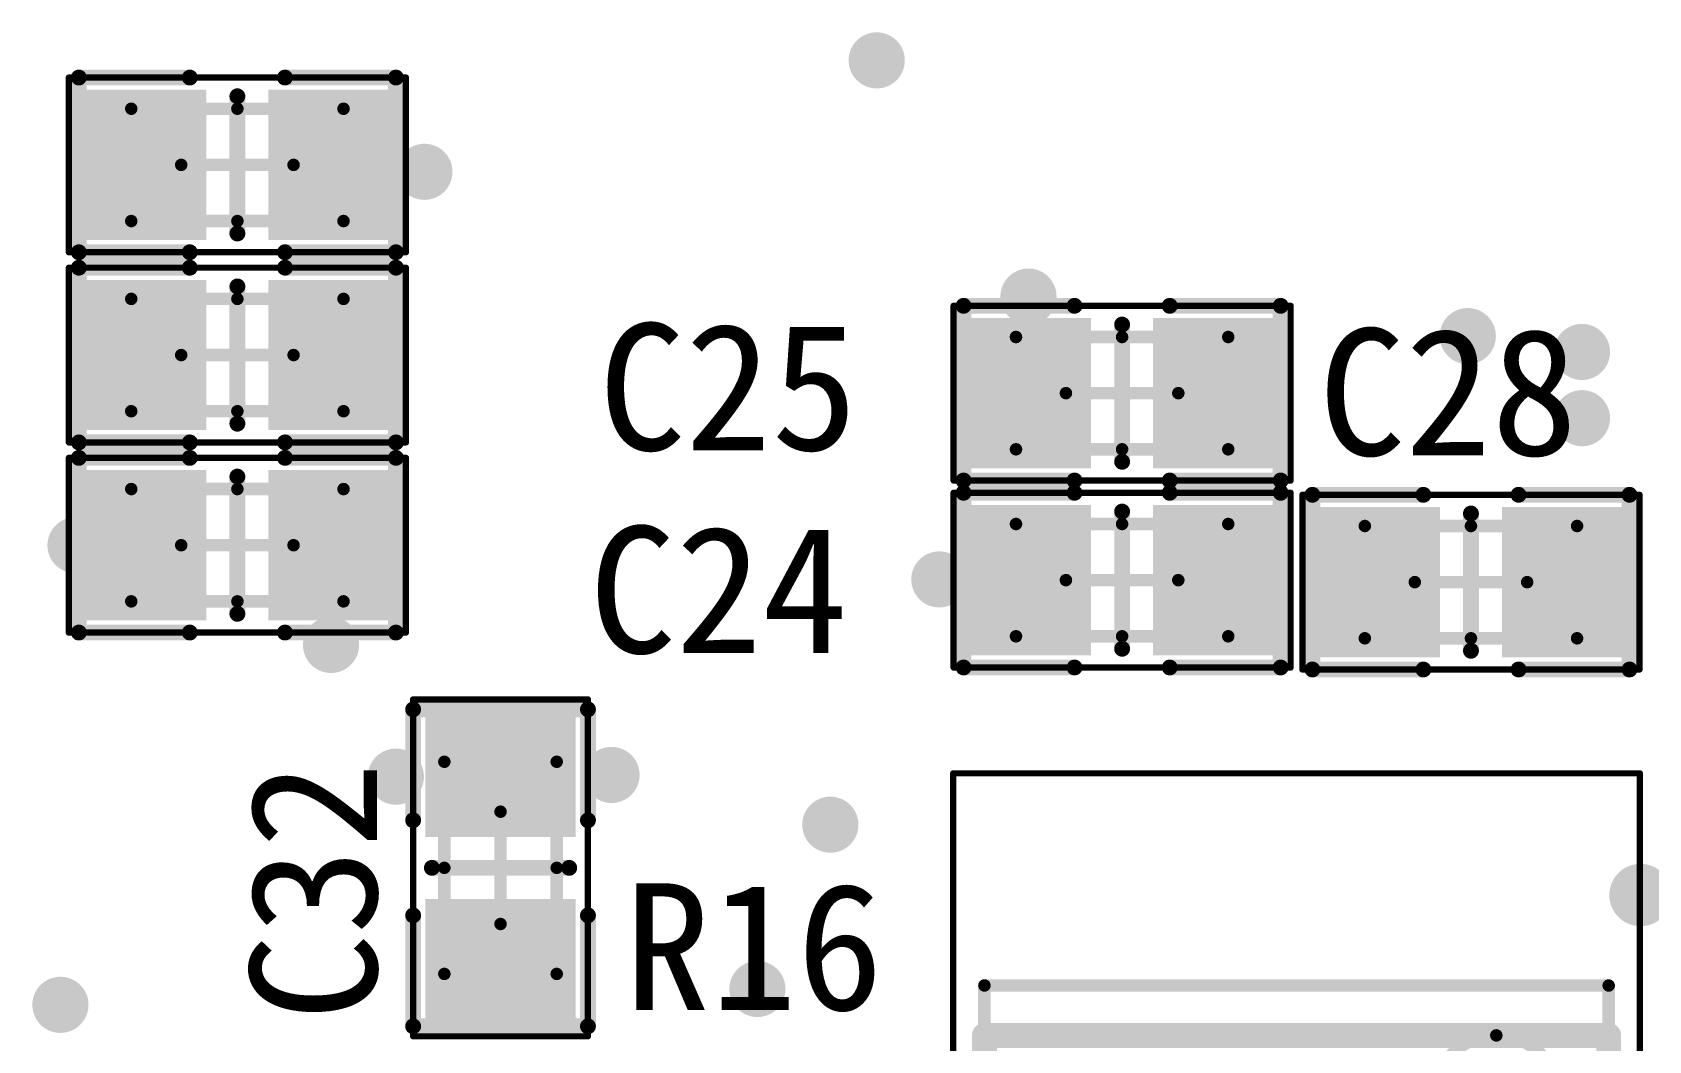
# Model space of a CAD drawing. Extents: x 75 to 173, y 40 to 188.
# Drawn here: x 132.02 to 144.96, y 63.11 to 71.19 of the extents above; entities that cross this region are included whole.
import ezdxf

# ---------------------------------------------------------------- set-up
doc = ezdxf.new("R2010")
doc.units = 0
doc.header["$MEASUREMENT"] = 0
doc.layers.get('0').update_dxf_attribs({"linetype": 'CONTINUOUS'})
for name, color, linetype in [('DRILLDRAWING', 1, 'CONTINUOUS'), ('MECHANICAL13', 56, 'CONTINUOUS'), ('MECHANICAL15', 56, 'CONTINUOUS'), ('MULTILAYER', 9, 'CONTINUOUS'), ('TOPOVERLAY', 2, 'CONTINUOUS'), ('TOPPASTE', 8, 'CONTINUOUS'), ('TOPSOLDER', 216, 'CONTINUOUS')]:
    doc.layers.add(name, color=color, linetype=linetype)

# ---------------------------------------------------------------- blocks, each defined once
blk = doc.blocks.new('SOP_8PIN_40')
at = {"layer": 'MECHANICAL13', "const_width": 0.1}
for points in [[(-2.000001, -2.5), (-2.000001, 2.5)], [(1.999999, 2.5), (-2.000001, 2.5)], [(1.999999, -2.5), (1.999999, 2.5)], [(1.999999, -2.5), (-2.000001, -2.5)]]:
    blk.add_lwpolyline(points, dxfattribs=at)
at = {"layer": 'MECHANICAL13'}
for points, const_width in [([(-2.025, 2.5, 1), (-1.975002, 2.5, 1)], 0.05), ([(-2.025, 2.5, 1), (-1.975002, 2.5, 1)], 0.05), ([(1.975, 2.5, 1), (2.024997, 2.5, 1)], 0.05), ([(1.975, 2.5, 1), (2.024997, 2.5, 1)], 0.05), ([(-0.600001, 1.599999, 1), (-1.599999, 1.599999, 1)], 0.1), ([(-1.624998, 1.599999, 1), (-1.575001, 1.599999, 1)], 0.05), ([(-0.625, 1.599999, 1), (-0.575003, 1.599999, 1)], 0.05), ([(-2.025, -2.5, 1), (-1.975002, -2.5, 1)], 0.05), ([(-2.025, -2.5, 1), (-1.975002, -2.5, 1)], 0.05), ([(1.975, -2.5, 1), (2.024997, -2.5, 1)], 0.05), ([(1.975, -2.5, 1), (2.024997, -2.5, 1)], 0.05)]:
    blk.add_lwpolyline(points, format="xyb", close=True, dxfattribs=dict(at, const_width=const_width))
at = {"layer": 'MECHANICAL15'}
for points, const_width in [([(-3.7, -2.75), (-3.7, 2.75)], 0.05), ([(3.7, 2.75), (-3.7, 2.75)], 0.05), ([(3.7, -2.75), (3.7, 2.75)], 0.05), ([(0, -0.499999), (0, 0.499999)], 0.1), ([(0.499999, 0), (-0.500002, 0)], 0.1), ([(3.7, -2.75), (-3.7, -2.75)], 0.05)]:
    blk.add_lwpolyline(points, dxfattribs=dict(at, const_width=const_width))
for points, const_width in [([(-3.7125, 2.75, 1), (-3.687501, 2.75, 1)], 0.024999), ([(-3.7125, 2.75, 1), (-3.687501, 2.75, 1)], 0.024999), ([(3.687501, 2.75, 1), (3.7125, 2.75, 1)], 0.024999), ([(3.687501, 2.75, 1), (3.7125, 2.75, 1)], 0.024999), ([(-0.024999, 0.499999, 1), (0.024999, 0.499999, 1)], 0.05), ([(-0.525, 0, 1), (-0.475003, 0, 1)], 0.05), ([(0.475, 0, 1), (0.524998, 0, 1)], 0.05), ([(-0.024999, -0.499999, 1), (0.024999, -0.499999, 1)], 0.05), ([(-3.7125, -2.75, 1), (-3.687501, -2.75, 1)], 0.024999), ([(-3.7125, -2.75, 1), (-3.687501, -2.75, 1)], 0.024999), ([(3.687501, -2.75, 1), (3.7125, -2.75, 1)], 0.024999), ([(3.687501, -2.75, 1), (3.7125, -2.75, 1)], 0.024999)]:
    blk.add_lwpolyline(points, format="xyb", close=True, dxfattribs=dict(at, const_width=const_width))
at = {"layer": 'TOPOVERLAY'}
for points, const_width in [([(-2.599997, 2.755001, 1), (-2.849999, 2.755001, 1)], 0.249999), ([(-2.912499, 2.755001, 1), (-2.7875, 2.755001, 1)], 0.124998), ([(-2.662497, 2.755001, 1), (-2.537498, 2.755001, 1)], 0.124998), ([(-1.650002, 2.5, 1), (-1.550002, 2.5, 1)], 0.1), ([(-1.650002, 2.5, 1), (-1.550002, 2.5, 1)], 0.1), ([(1.549999, 2.5, 1), (1.649999, 2.5, 1)], 0.1), ([(1.549999, 2.5, 1), (1.649999, 2.5, 1)], 0.1), ([(-0.300002, 1.5, 1), (-0.900001, 1.5, 1)], 0.599999), ([(-1.05, 1.5, 1), (-0.750001, 1.5, 1)], 0.299999), ([(-0.450002, 1.5, 1), (-0.150002, 1.5, 1)], 0.299999), ([(-1.650002, -2.5, 1), (-1.550002, -2.5, 1)], 0.1), ([(-1.650002, -2.5, 1), (-1.550002, -2.5, 1)], 0.1), ([(1.549999, -2.5, 1), (1.649999, -2.5, 1)], 0.1), ([(1.549999, -2.5, 1), (1.649999, -2.5, 1)], 0.1)]:
    blk.add_lwpolyline(points, format="xyb", close=True, dxfattribs=dict(at, const_width=const_width))
at = {"layer": 'TOPOVERLAY', "const_width": 0.2}
for points in [[(-1.600002, -2.5), (-1.600002, 2.5)], [(1.599999, 2.5), (-1.600002, 2.5)], [(1.599999, -2.5), (1.599999, 2.5)], [(1.599999, -2.5), (-1.600002, -2.5)]]:
    blk.add_lwpolyline(points, dxfattribs=at)
blk = doc.blocks.new('R0603_72')
at = {"layer": 'MECHANICAL13', "const_width": 0.1}
for points in [[(-0.850001, 0.449999), (-0.850001, -0.450002)], [(0.849998, 0.449999), (-0.850001, 0.449999)], [(0.849998, 0.449999), (0.849998, -0.450002)], [(0.849998, -0.450002), (-0.850001, -0.450002)]]:
    blk.add_lwpolyline(points, dxfattribs=at)
at = {"layer": 'MECHANICAL13', "const_width": 0.05}
for points in [[(-0.875, 0.449999, 1), (-0.825002, 0.449999, 1)], [(-0.875, 0.449999, 1), (-0.825002, 0.449999, 1)], [(0.825, 0.449999, 1), (0.874997, 0.449999, 1)], [(0.825, 0.449999, 1), (0.874997, 0.449999, 1)], [(-0.875, -0.450002, 1), (-0.825002, -0.450002, 1)], [(-0.875, -0.450002, 1), (-0.825002, -0.450002, 1)], [(0.825, -0.450002, 1), (0.874997, -0.450002, 1)], [(0.825, -0.450002, 1), (0.874997, -0.450002, 1)]]:
    blk.add_lwpolyline(points, format="xyb", close=True, dxfattribs=at)
at = {"layer": 'MECHANICAL15'}
for points, const_width in [([(1.35, 0.700001), (-1.35, 0.700001)], 0.05), ([(-1.35, 0.700001), (-1.35, -0.700001)], 0.05), ([(1.35, 0.700001), (1.35, -0.700001)], 0.05), ([(0, 0.449999), (0, -0.450002)], 0.1), ([(0.449999, 0), (-0.450002, 0)], 0.1), ([(1.35, -0.700001), (-1.35, -0.700001)], 0.05)]:
    blk.add_lwpolyline(points, dxfattribs=dict(at, const_width=const_width))
for points, const_width in [([(-1.362499, 0.700001, 1), (-1.3375, 0.700001, 1)], 0.024999), ([(-1.362499, 0.700001, 1), (-1.3375, 0.700001, 1)], 0.024999), ([(1.3375, 0.700001, 1), (1.362499, 0.700001, 1)], 0.024999), ([(1.3375, 0.700001, 1), (1.362499, 0.700001, 1)], 0.024999), ([(-0.024999, 0.449999, 1), (0.024999, 0.449999, 1)], 0.05), ([(-0.475, 0, 1), (-0.425003, 0, 1)], 0.05), ([(0.425, 0, 1), (0.474998, 0, 1)], 0.05), ([(-0.024999, -0.450002, 1), (0.024999, -0.450002, 1)], 0.05), ([(-1.362499, -0.700001, 1), (-1.3375, -0.700001, 1)], 0.024999), ([(-1.362499, -0.700001, 1), (-1.3375, -0.700001, 1)], 0.024999), ([(1.3375, -0.700001, 1), (1.362499, -0.700001, 1)], 0.024999), ([(1.3375, -0.700001, 1), (1.362499, -0.700001, 1)], 0.024999)]:
    blk.add_lwpolyline(points, format="xyb", close=True, dxfattribs=dict(at, const_width=const_width))
at = {"layer": 'TOPOVERLAY', "const_width": 0.127}
for points in [[(-1.27, 0.700001), (-1.27, -0.700001)], [(-0.381, 0.700001), (-1.27, 0.700001)], [(1.27, 0.700001), (0.381, 0.700001)], [(1.27, 0.700001), (1.27, -0.700001)], [(0, 0.549999), (0, -0.549999)], [(-0.381, -0.700001), (-1.27, -0.700001)], [(1.27, -0.700001), (0.381, -0.700001)]]:
    blk.add_lwpolyline(points, dxfattribs=at)
at = {"layer": 'TOPOVERLAY', "const_width": 0.0635}
for points in [[(-1.30175, 0.700001, 1), (-1.23825, 0.700001, 1)], [(-1.30175, 0.700001, 1), (-1.23825, 0.700001, 1)], [(-0.41275, 0.700001, 1), (-0.34925, 0.700001, 1)], [(0.34925, 0.700001, 1), (0.41275, 0.700001, 1)], [(1.23825, 0.700001, 1), (1.30175, 0.700001, 1)], [(1.23825, 0.700001, 1), (1.30175, 0.700001, 1)], [(-0.03175, 0.549999, 1), (0.03175, 0.549999, 1)], [(-0.03175, -0.549999, 1), (0.03175, -0.549999, 1)], [(-1.30175, -0.700001, 1), (-1.23825, -0.700001, 1)], [(-1.30175, -0.700001, 1), (-1.23825, -0.700001, 1)], [(-0.41275, -0.700001, 1), (-0.34925, -0.700001, 1)], [(0.34925, -0.700001, 1), (0.41275, -0.700001, 1)], [(1.23825, -0.700001, 1), (1.30175, -0.700001, 1)], [(1.23825, -0.700001, 1), (1.30175, -0.700001, 1)]]:
    blk.add_lwpolyline(points, format="xyb", close=True, dxfattribs=at)
at = {"layer": 'TOPPASTE'}
for points in [[(-0.350002, -0.499999), (-0.350002, 0.499999), (-1.15, -0.499999), (-1.15, 0.499999)], [(1.149998, -0.499999), (1.149998, 0.499999), (0.349999, -0.499999), (0.349999, 0.499999)]]:
    blk.add_solid(points, dxfattribs=at)
at = {"layer": 'TOPSOLDER'}
for points in [[(-0.248402, -0.601599), (-0.248402, 0.601599), (-1.2516, -0.601599), (-1.2516, 0.601599)], [(1.251598, -0.601599), (1.251598, 0.601599), (0.248399, -0.601599), (0.248399, 0.601599)]]:
    blk.add_solid(points, dxfattribs=at)
blk = doc.blocks.new('C0603_101')
at = {"layer": 'MECHANICAL13', "const_width": 0.1}
for points in [[(0.849998, 0.449999), (-0.850001, 0.449999)], [(-0.850001, -0.450002), (-0.850001, 0.449999)], [(0.849998, -0.450002), (0.849998, 0.449999)], [(0.849998, -0.450002), (-0.850001, -0.450002)]]:
    blk.add_lwpolyline(points, dxfattribs=at)
at = {"layer": 'MECHANICAL13', "const_width": 0.05}
for points in [[(-0.875, 0.449999, 1), (-0.825002, 0.449999, 1)], [(-0.875, 0.449999, 1), (-0.825002, 0.449999, 1)], [(0.825, 0.449999, 1), (0.874997, 0.449999, 1)], [(0.825, 0.449999, 1), (0.874997, 0.449999, 1)], [(-0.875, -0.450002, 1), (-0.825002, -0.450002, 1)], [(-0.875, -0.450002, 1), (-0.825002, -0.450002, 1)], [(0.825, -0.450002, 1), (0.874997, -0.450002, 1)], [(0.825, -0.450002, 1), (0.874997, -0.450002, 1)]]:
    blk.add_lwpolyline(points, format="xyb", close=True, dxfattribs=at)
at = {"layer": 'MECHANICAL15'}
for points, const_width in [([(-1.35, -0.700001), (-1.35, 0.700001)], 0.05), ([(1.35, 0.700001), (-1.35, 0.700001)], 0.05), ([(1.35, -0.700001), (1.35, 0.700001)], 0.05), ([(0, -0.450002), (0, 0.449999)], 0.1), ([(0.449999, 0), (-0.450002, 0)], 0.1), ([(1.35, -0.700001), (-1.35, -0.700001)], 0.05)]:
    blk.add_lwpolyline(points, dxfattribs=dict(at, const_width=const_width))
for points, const_width in [([(-1.362499, 0.700001, 1), (-1.3375, 0.700001, 1)], 0.024999), ([(-1.362499, 0.700001, 1), (-1.3375, 0.700001, 1)], 0.024999), ([(1.3375, 0.700001, 1), (1.362499, 0.700001, 1)], 0.024999), ([(1.3375, 0.700001, 1), (1.362499, 0.700001, 1)], 0.024999), ([(-0.024999, 0.449999, 1), (0.024999, 0.449999, 1)], 0.05), ([(-0.475, 0, 1), (-0.425003, 0, 1)], 0.05), ([(0.425, 0, 1), (0.474998, 0, 1)], 0.05), ([(-0.024999, -0.450002, 1), (0.024999, -0.450002, 1)], 0.05), ([(-1.362499, -0.700001, 1), (-1.3375, -0.700001, 1)], 0.024999), ([(-1.362499, -0.700001, 1), (-1.3375, -0.700001, 1)], 0.024999), ([(1.3375, -0.700001, 1), (1.362499, -0.700001, 1)], 0.024999), ([(1.3375, -0.700001, 1), (1.362499, -0.700001, 1)], 0.024999)]:
    blk.add_lwpolyline(points, format="xyb", close=True, dxfattribs=dict(at, const_width=const_width))
at = {"layer": 'TOPOVERLAY', "const_width": 0.127}
for points in [[(-0.381, 0.700001), (-1.27, 0.700001)], [(-1.27, -0.700001), (-1.27, 0.700001)], [(1.27, 0.700001), (0.381, 0.700001)], [(1.27, -0.700001), (1.27, 0.700001)], [(0, -0.549999), (0, 0.549999)], [(-0.381, -0.700001), (-1.27, -0.700001)], [(1.27, -0.700001), (0.381, -0.700001)]]:
    blk.add_lwpolyline(points, dxfattribs=at)
at = {"layer": 'TOPOVERLAY', "const_width": 0.0635}
for points in [[(-1.30175, 0.700001, 1), (-1.23825, 0.700001, 1)], [(-1.30175, 0.700001, 1), (-1.23825, 0.700001, 1)], [(-0.41275, 0.700001, 1), (-0.34925, 0.700001, 1)], [(0.34925, 0.700001, 1), (0.41275, 0.700001, 1)], [(1.23825, 0.700001, 1), (1.30175, 0.700001, 1)], [(1.23825, 0.700001, 1), (1.30175, 0.700001, 1)], [(-0.03175, 0.549999, 1), (0.03175, 0.549999, 1)], [(-0.03175, -0.549999, 1), (0.03175, -0.549999, 1)], [(-1.30175, -0.700001, 1), (-1.23825, -0.700001, 1)], [(-1.30175, -0.700001, 1), (-1.23825, -0.700001, 1)], [(-0.41275, -0.700001, 1), (-0.34925, -0.700001, 1)], [(0.34925, -0.700001, 1), (0.41275, -0.700001, 1)], [(1.23825, -0.700001, 1), (1.30175, -0.700001, 1)], [(1.23825, -0.700001, 1), (1.30175, -0.700001, 1)]]:
    blk.add_lwpolyline(points, format="xyb", close=True, dxfattribs=at)
at = {"layer": 'TOPPASTE'}
for points in [[(-0.350002, -0.499999), (-0.350002, 0.499999), (-1.15, -0.499999), (-1.15, 0.499999)], [(1.149998, -0.499999), (1.149998, 0.499999), (0.349999, -0.499999), (0.349999, 0.499999)]]:
    blk.add_solid(points, dxfattribs=at)
at = {"layer": 'TOPSOLDER'}
for points in [[(-0.248402, -0.601599), (-0.248402, 0.601599), (-1.2516, -0.601599), (-1.2516, 0.601599)], [(1.251598, -0.601599), (1.251598, 0.601599), (0.248399, -0.601599), (0.248399, 0.601599)]]:
    blk.add_solid(points, dxfattribs=at)
blk = doc.blocks.new('C0603_102')
at = {"layer": 'MECHANICAL13', "const_width": 0.1}
for points in [[(-0.850001, 0.449999), (-0.850001, -0.450002)], [(0.849998, 0.449999), (-0.850001, 0.449999)], [(0.849998, 0.449999), (0.849998, -0.450002)], [(0.849998, -0.450002), (-0.850001, -0.450002)]]:
    blk.add_lwpolyline(points, dxfattribs=at)
at = {"layer": 'MECHANICAL13', "const_width": 0.05}
for points in [[(-0.875, 0.449999, 1), (-0.825002, 0.449999, 1)], [(-0.875, 0.449999, 1), (-0.825002, 0.449999, 1)], [(0.825, 0.449999, 1), (0.874997, 0.449999, 1)], [(0.825, 0.449999, 1), (0.874997, 0.449999, 1)], [(-0.875, -0.450002, 1), (-0.825002, -0.450002, 1)], [(-0.875, -0.450002, 1), (-0.825002, -0.450002, 1)], [(0.825, -0.450002, 1), (0.874997, -0.450002, 1)], [(0.825, -0.450002, 1), (0.874997, -0.450002, 1)]]:
    blk.add_lwpolyline(points, format="xyb", close=True, dxfattribs=at)
at = {"layer": 'MECHANICAL15'}
for points, const_width in [([(1.35, 0.700001), (-1.35, 0.700001)], 0.05), ([(-1.35, 0.700001), (-1.35, -0.700001)], 0.05), ([(1.35, 0.700001), (1.35, -0.700001)], 0.05), ([(0, 0.449999), (0, -0.450002)], 0.1), ([(0.449999, 0), (-0.450002, 0)], 0.1), ([(1.35, -0.700001), (-1.35, -0.700001)], 0.05)]:
    blk.add_lwpolyline(points, dxfattribs=dict(at, const_width=const_width))
for points, const_width in [([(-1.362499, 0.700001, 1), (-1.3375, 0.700001, 1)], 0.024999), ([(-1.362499, 0.700001, 1), (-1.3375, 0.700001, 1)], 0.024999), ([(1.3375, 0.700001, 1), (1.362499, 0.700001, 1)], 0.024999), ([(1.3375, 0.700001, 1), (1.362499, 0.700001, 1)], 0.024999), ([(-0.024999, 0.449999, 1), (0.024999, 0.449999, 1)], 0.05), ([(-0.475, 0, 1), (-0.425003, 0, 1)], 0.05), ([(0.425, 0, 1), (0.474998, 0, 1)], 0.05), ([(-0.024999, -0.450002, 1), (0.024999, -0.450002, 1)], 0.05), ([(-1.362499, -0.700001, 1), (-1.3375, -0.700001, 1)], 0.024999), ([(-1.362499, -0.700001, 1), (-1.3375, -0.700001, 1)], 0.024999), ([(1.3375, -0.700001, 1), (1.362499, -0.700001, 1)], 0.024999), ([(1.3375, -0.700001, 1), (1.362499, -0.700001, 1)], 0.024999)]:
    blk.add_lwpolyline(points, format="xyb", close=True, dxfattribs=dict(at, const_width=const_width))
at = {"layer": 'TOPOVERLAY', "const_width": 0.127}
for points in [[(-1.27, 0.700001), (-1.27, -0.700001)], [(-0.381, 0.700001), (-1.27, 0.700001)], [(1.27, 0.700001), (0.381, 0.700001)], [(1.27, 0.700001), (1.27, -0.700001)], [(0, 0.549999), (0, -0.549999)], [(-0.381, -0.700001), (-1.27, -0.700001)], [(1.27, -0.700001), (0.381, -0.700001)]]:
    blk.add_lwpolyline(points, dxfattribs=at)
at = {"layer": 'TOPOVERLAY', "const_width": 0.0635}
for points in [[(-1.30175, 0.700001, 1), (-1.23825, 0.700001, 1)], [(-1.30175, 0.700001, 1), (-1.23825, 0.700001, 1)], [(-0.41275, 0.700001, 1), (-0.34925, 0.700001, 1)], [(0.34925, 0.700001, 1), (0.41275, 0.700001, 1)], [(1.23825, 0.700001, 1), (1.30175, 0.700001, 1)], [(1.23825, 0.700001, 1), (1.30175, 0.700001, 1)], [(-0.03175, 0.549999, 1), (0.03175, 0.549999, 1)], [(-0.03175, -0.549999, 1), (0.03175, -0.549999, 1)], [(-1.30175, -0.700001, 1), (-1.23825, -0.700001, 1)], [(-1.30175, -0.700001, 1), (-1.23825, -0.700001, 1)], [(-0.41275, -0.700001, 1), (-0.34925, -0.700001, 1)], [(0.34925, -0.700001, 1), (0.41275, -0.700001, 1)], [(1.23825, -0.700001, 1), (1.30175, -0.700001, 1)], [(1.23825, -0.700001, 1), (1.30175, -0.700001, 1)]]:
    blk.add_lwpolyline(points, format="xyb", close=True, dxfattribs=at)
at = {"layer": 'TOPPASTE'}
for points in [[(-0.350002, -0.499999), (-0.350002, 0.499999), (-1.15, -0.499999), (-1.15, 0.499999)], [(1.149998, -0.499999), (1.149998, 0.499999), (0.349999, -0.499999), (0.349999, 0.499999)]]:
    blk.add_solid(points, dxfattribs=at)
at = {"layer": 'TOPSOLDER'}
for points in [[(-0.248402, -0.601599), (-0.248402, 0.601599), (-1.2516, -0.601599), (-1.2516, 0.601599)], [(1.251598, -0.601599), (1.251598, 0.601599), (0.248399, -0.601599), (0.248399, 0.601599)]]:
    blk.add_solid(points, dxfattribs=at)
blk = doc.blocks.new('C0603_103')
at = {"layer": 'MECHANICAL13', "const_width": 0.1}
for points in [[(-0.850001, 0.449999), (-0.850001, -0.450002)], [(0.849998, 0.449999), (-0.850001, 0.449999)], [(0.849998, 0.449999), (0.849998, -0.450002)], [(0.849998, -0.450002), (-0.850001, -0.450002)]]:
    blk.add_lwpolyline(points, dxfattribs=at)
at = {"layer": 'MECHANICAL13', "const_width": 0.05}
for points in [[(-0.875, 0.449999, 1), (-0.825002, 0.449999, 1)], [(-0.875, 0.449999, 1), (-0.825002, 0.449999, 1)], [(0.825, 0.449999, 1), (0.874997, 0.449999, 1)], [(0.825, 0.449999, 1), (0.874997, 0.449999, 1)], [(-0.875, -0.450002, 1), (-0.825002, -0.450002, 1)], [(-0.875, -0.450002, 1), (-0.825002, -0.450002, 1)], [(0.825, -0.450002, 1), (0.874997, -0.450002, 1)], [(0.825, -0.450002, 1), (0.874997, -0.450002, 1)]]:
    blk.add_lwpolyline(points, format="xyb", close=True, dxfattribs=at)
at = {"layer": 'MECHANICAL15'}
for points, const_width in [([(1.35, 0.700001), (-1.35, 0.700001)], 0.05), ([(-1.35, 0.700001), (-1.35, -0.700001)], 0.05), ([(1.35, 0.700001), (1.35, -0.700001)], 0.05), ([(0, 0.449999), (0, -0.450002)], 0.1), ([(0.449999, 0), (-0.450002, 0)], 0.1), ([(1.35, -0.700001), (-1.35, -0.700001)], 0.05)]:
    blk.add_lwpolyline(points, dxfattribs=dict(at, const_width=const_width))
for points, const_width in [([(-1.362499, 0.700001, 1), (-1.3375, 0.700001, 1)], 0.024999), ([(-1.362499, 0.700001, 1), (-1.3375, 0.700001, 1)], 0.024999), ([(1.3375, 0.700001, 1), (1.362499, 0.700001, 1)], 0.024999), ([(1.3375, 0.700001, 1), (1.362499, 0.700001, 1)], 0.024999), ([(-0.024999, 0.449999, 1), (0.024999, 0.449999, 1)], 0.05), ([(-0.475, 0, 1), (-0.425003, 0, 1)], 0.05), ([(0.425, 0, 1), (0.474998, 0, 1)], 0.05), ([(-0.024999, -0.450002, 1), (0.024999, -0.450002, 1)], 0.05), ([(-1.362499, -0.700001, 1), (-1.3375, -0.700001, 1)], 0.024999), ([(-1.362499, -0.700001, 1), (-1.3375, -0.700001, 1)], 0.024999), ([(1.3375, -0.700001, 1), (1.362499, -0.700001, 1)], 0.024999), ([(1.3375, -0.700001, 1), (1.362499, -0.700001, 1)], 0.024999)]:
    blk.add_lwpolyline(points, format="xyb", close=True, dxfattribs=dict(at, const_width=const_width))
at = {"layer": 'TOPOVERLAY', "const_width": 0.127}
for points in [[(-1.27, 0.700001), (-1.27, -0.700001)], [(-0.381, 0.700001), (-1.27, 0.700001)], [(1.27, 0.700001), (0.381, 0.700001)], [(1.27, 0.700001), (1.27, -0.700001)], [(0, 0.549999), (0, -0.549999)], [(-0.381, -0.700001), (-1.27, -0.700001)], [(1.27, -0.700001), (0.381, -0.700001)]]:
    blk.add_lwpolyline(points, dxfattribs=at)
at = {"layer": 'TOPOVERLAY', "const_width": 0.0635}
for points in [[(-1.30175, 0.700001, 1), (-1.23825, 0.700001, 1)], [(-1.30175, 0.700001, 1), (-1.23825, 0.700001, 1)], [(-0.41275, 0.700001, 1), (-0.34925, 0.700001, 1)], [(0.34925, 0.700001, 1), (0.41275, 0.700001, 1)], [(1.23825, 0.700001, 1), (1.30175, 0.700001, 1)], [(1.23825, 0.700001, 1), (1.30175, 0.700001, 1)], [(-0.03175, 0.549999, 1), (0.03175, 0.549999, 1)], [(-0.03175, -0.549999, 1), (0.03175, -0.549999, 1)], [(-1.30175, -0.700001, 1), (-1.23825, -0.700001, 1)], [(-1.30175, -0.700001, 1), (-1.23825, -0.700001, 1)], [(-0.41275, -0.700001, 1), (-0.34925, -0.700001, 1)], [(0.34925, -0.700001, 1), (0.41275, -0.700001, 1)], [(1.23825, -0.700001, 1), (1.30175, -0.700001, 1)], [(1.23825, -0.700001, 1), (1.30175, -0.700001, 1)]]:
    blk.add_lwpolyline(points, format="xyb", close=True, dxfattribs=at)
at = {"layer": 'TOPPASTE'}
for points in [[(-0.350002, -0.499999), (-0.350002, 0.499999), (-1.15, -0.499999), (-1.15, 0.499999)], [(1.149998, -0.499999), (1.149998, 0.499999), (0.349999, -0.499999), (0.349999, 0.499999)]]:
    blk.add_solid(points, dxfattribs=at)
at = {"layer": 'TOPSOLDER'}
for points in [[(-0.248402, -0.601599), (-0.248402, 0.601599), (-1.2516, -0.601599), (-1.2516, 0.601599)], [(1.251598, -0.601599), (1.251598, 0.601599), (0.248399, -0.601599), (0.248399, 0.601599)]]:
    blk.add_solid(points, dxfattribs=at)
blk = doc.blocks.new('C0603_105')
at = {"layer": 'MECHANICAL13', "const_width": 0.1}
for points in [[(-0.850001, 0.449999), (0.849998, 0.449999)], [(-0.850001, -0.450002), (-0.850001, 0.449999)], [(0.849998, -0.450002), (0.849998, 0.449999)], [(-0.850001, -0.450002), (0.849998, -0.450002)]]:
    blk.add_lwpolyline(points, dxfattribs=at)
at = {"layer": 'MECHANICAL13', "const_width": 0.05}
for points in [[(-0.875, 0.449999, 1), (-0.825002, 0.449999, 1)], [(-0.875, 0.449999, 1), (-0.825002, 0.449999, 1)], [(0.825, 0.449999, 1), (0.874997, 0.449999, 1)], [(0.825, 0.449999, 1), (0.874997, 0.449999, 1)], [(-0.875, -0.450002, 1), (-0.825002, -0.450002, 1)], [(-0.875, -0.450002, 1), (-0.825002, -0.450002, 1)], [(0.825, -0.450002, 1), (0.874997, -0.450002, 1)], [(0.825, -0.450002, 1), (0.874997, -0.450002, 1)]]:
    blk.add_lwpolyline(points, format="xyb", close=True, dxfattribs=at)
at = {"layer": 'MECHANICAL15'}
for points, const_width in [([(-1.35, -0.700001), (-1.35, 0.700001)], 0.05), ([(-1.35, 0.700001), (1.35, 0.700001)], 0.05), ([(1.35, -0.700001), (1.35, 0.700001)], 0.05), ([(0, -0.450002), (0, 0.449999)], 0.1), ([(-0.450002, 0), (0.449999, 0)], 0.1), ([(-1.35, -0.700001), (1.35, -0.700001)], 0.05)]:
    blk.add_lwpolyline(points, dxfattribs=dict(at, const_width=const_width))
for points, const_width in [([(-1.362499, 0.700001, 1), (-1.3375, 0.700001, 1)], 0.024999), ([(-1.362499, 0.700001, 1), (-1.3375, 0.700001, 1)], 0.024999), ([(1.3375, 0.700001, 1), (1.362499, 0.700001, 1)], 0.024999), ([(1.3375, 0.700001, 1), (1.362499, 0.700001, 1)], 0.024999), ([(-0.024999, 0.449999, 1), (0.024999, 0.449999, 1)], 0.05), ([(-0.475, 0, 1), (-0.425003, 0, 1)], 0.05), ([(0.425, 0, 1), (0.474998, 0, 1)], 0.05), ([(-0.024999, -0.450002, 1), (0.024999, -0.450002, 1)], 0.05), ([(-1.362499, -0.700001, 1), (-1.3375, -0.700001, 1)], 0.024999), ([(-1.362499, -0.700001, 1), (-1.3375, -0.700001, 1)], 0.024999), ([(1.3375, -0.700001, 1), (1.362499, -0.700001, 1)], 0.024999), ([(1.3375, -0.700001, 1), (1.362499, -0.700001, 1)], 0.024999)]:
    blk.add_lwpolyline(points, format="xyb", close=True, dxfattribs=dict(at, const_width=const_width))
at = {"layer": 'TOPOVERLAY', "const_width": 0.127}
for points in [[(-1.27, 0.700001), (-0.381, 0.700001)], [(-1.27, -0.700001), (-1.27, 0.700001)], [(0.381, 0.700001), (1.27, 0.700001)], [(1.27, -0.700001), (1.27, 0.700001)], [(0, -0.549999), (0, 0.549999)], [(-1.27, -0.700001), (-0.381, -0.700001)], [(0.381, -0.700001), (1.27, -0.700001)]]:
    blk.add_lwpolyline(points, dxfattribs=at)
at = {"layer": 'TOPOVERLAY', "const_width": 0.0635}
for points in [[(-1.30175, 0.700001, 1), (-1.23825, 0.700001, 1)], [(-1.30175, 0.700001, 1), (-1.23825, 0.700001, 1)], [(-0.41275, 0.700001, 1), (-0.34925, 0.700001, 1)], [(0.34925, 0.700001, 1), (0.41275, 0.700001, 1)], [(1.23825, 0.700001, 1), (1.30175, 0.700001, 1)], [(1.23825, 0.700001, 1), (1.30175, 0.700001, 1)], [(-0.03175, 0.549999, 1), (0.03175, 0.549999, 1)], [(-0.03175, -0.549999, 1), (0.03175, -0.549999, 1)], [(-1.30175, -0.700001, 1), (-1.23825, -0.700001, 1)], [(-1.30175, -0.700001, 1), (-1.23825, -0.700001, 1)], [(-0.41275, -0.700001, 1), (-0.34925, -0.700001, 1)], [(0.34925, -0.700001, 1), (0.41275, -0.700001, 1)], [(1.23825, -0.700001, 1), (1.30175, -0.700001, 1)], [(1.23825, -0.700001, 1), (1.30175, -0.700001, 1)]]:
    blk.add_lwpolyline(points, format="xyb", close=True, dxfattribs=at)
at = {"layer": 'TOPPASTE'}
for points in [[(-0.350002, -0.499999), (-0.350002, 0.499999), (-1.15, -0.499999), (-1.15, 0.499999)], [(1.149998, -0.499999), (1.149998, 0.499999), (0.349999, -0.499999), (0.349999, 0.499999)]]:
    blk.add_solid(points, dxfattribs=at)
at = {"layer": 'TOPSOLDER'}
for points in [[(-0.248402, -0.601599), (-0.248402, 0.601599), (-1.2516, -0.601599), (-1.2516, 0.601599)], [(1.251598, -0.601599), (1.251598, 0.601599), (0.248399, -0.601599), (0.248399, 0.601599)]]:
    blk.add_solid(points, dxfattribs=at)
blk = doc.blocks.new('C0603_115')
at = {"layer": 'MECHANICAL13', "const_width": 0.1}
for points in [[(-0.850001, 0.449999), (0.849998, 0.449999)], [(-0.850001, -0.450002), (-0.850001, 0.449999)], [(0.849998, -0.450002), (0.849998, 0.449999)], [(-0.850001, -0.450002), (0.849998, -0.450002)]]:
    blk.add_lwpolyline(points, dxfattribs=at)
at = {"layer": 'MECHANICAL13', "const_width": 0.05}
for points in [[(-0.875, 0.449999, 1), (-0.825002, 0.449999, 1)], [(-0.875, 0.449999, 1), (-0.825002, 0.449999, 1)], [(0.825, 0.449999, 1), (0.874997, 0.449999, 1)], [(0.825, 0.449999, 1), (0.874997, 0.449999, 1)], [(-0.875, -0.450002, 1), (-0.825002, -0.450002, 1)], [(-0.875, -0.450002, 1), (-0.825002, -0.450002, 1)], [(0.825, -0.450002, 1), (0.874997, -0.450002, 1)], [(0.825, -0.450002, 1), (0.874997, -0.450002, 1)]]:
    blk.add_lwpolyline(points, format="xyb", close=True, dxfattribs=at)
at = {"layer": 'MECHANICAL15'}
for points, const_width in [([(-1.35, -0.700001), (-1.35, 0.700001)], 0.05), ([(-1.35, 0.700001), (1.35, 0.700001)], 0.05), ([(1.35, -0.700001), (1.35, 0.700001)], 0.05), ([(0, -0.450002), (0, 0.449999)], 0.1), ([(-0.450002, 0), (0.449999, 0)], 0.1), ([(-1.35, -0.700001), (1.35, -0.700001)], 0.05)]:
    blk.add_lwpolyline(points, dxfattribs=dict(at, const_width=const_width))
for points, const_width in [([(-1.362499, 0.700001, 1), (-1.3375, 0.700001, 1)], 0.024999), ([(-1.362499, 0.700001, 1), (-1.3375, 0.700001, 1)], 0.024999), ([(1.3375, 0.700001, 1), (1.362499, 0.700001, 1)], 0.024999), ([(1.3375, 0.700001, 1), (1.362499, 0.700001, 1)], 0.024999), ([(-0.024999, 0.449999, 1), (0.024999, 0.449999, 1)], 0.05), ([(-0.475, 0, 1), (-0.425003, 0, 1)], 0.05), ([(0.425, 0, 1), (0.474998, 0, 1)], 0.05), ([(-0.024999, -0.450002, 1), (0.024999, -0.450002, 1)], 0.05), ([(-1.362499, -0.700001, 1), (-1.3375, -0.700001, 1)], 0.024999), ([(-1.362499, -0.700001, 1), (-1.3375, -0.700001, 1)], 0.024999), ([(1.3375, -0.700001, 1), (1.362499, -0.700001, 1)], 0.024999), ([(1.3375, -0.700001, 1), (1.362499, -0.700001, 1)], 0.024999)]:
    blk.add_lwpolyline(points, format="xyb", close=True, dxfattribs=dict(at, const_width=const_width))
at = {"layer": 'TOPOVERLAY', "const_width": 0.127}
for points in [[(-1.27, 0.700001), (-0.381, 0.700001)], [(-1.27, -0.700001), (-1.27, 0.700001)], [(0.381, 0.700001), (1.27, 0.700001)], [(1.27, -0.700001), (1.27, 0.700001)], [(0, -0.549999), (0, 0.549999)], [(-1.27, -0.700001), (-0.381, -0.700001)], [(0.381, -0.700001), (1.27, -0.700001)]]:
    blk.add_lwpolyline(points, dxfattribs=at)
at = {"layer": 'TOPOVERLAY', "const_width": 0.0635}
for points in [[(-1.30175, 0.700001, 1), (-1.23825, 0.700001, 1)], [(-1.30175, 0.700001, 1), (-1.23825, 0.700001, 1)], [(-0.41275, 0.700001, 1), (-0.34925, 0.700001, 1)], [(0.34925, 0.700001, 1), (0.41275, 0.700001, 1)], [(1.23825, 0.700001, 1), (1.30175, 0.700001, 1)], [(1.23825, 0.700001, 1), (1.30175, 0.700001, 1)], [(-0.03175, 0.549999, 1), (0.03175, 0.549999, 1)], [(-0.03175, -0.549999, 1), (0.03175, -0.549999, 1)], [(-1.30175, -0.700001, 1), (-1.23825, -0.700001, 1)], [(-1.30175, -0.700001, 1), (-1.23825, -0.700001, 1)], [(-0.41275, -0.700001, 1), (-0.34925, -0.700001, 1)], [(0.34925, -0.700001, 1), (0.41275, -0.700001, 1)], [(1.23825, -0.700001, 1), (1.30175, -0.700001, 1)], [(1.23825, -0.700001, 1), (1.30175, -0.700001, 1)]]:
    blk.add_lwpolyline(points, format="xyb", close=True, dxfattribs=at)
at = {"layer": 'TOPPASTE'}
for points in [[(-0.350002, -0.499999), (-0.350002, 0.499999), (-1.15, -0.499999), (-1.15, 0.499999)], [(1.149998, -0.499999), (1.149998, 0.499999), (0.349999, -0.499999), (0.349999, 0.499999)]]:
    blk.add_solid(points, dxfattribs=at)
at = {"layer": 'TOPSOLDER'}
for points in [[(-0.248402, -0.601599), (-0.248402, 0.601599), (-1.2516, -0.601599), (-1.2516, 0.601599)], [(1.251598, -0.601599), (1.251598, 0.601599), (0.248399, -0.601599), (0.248399, 0.601599)]]:
    blk.add_solid(points, dxfattribs=at)
blk = doc.blocks.new('C0603_116')
at = {"layer": 'MECHANICAL13', "const_width": 0.1}
for points in [[(-0.850001, 0.449999), (0.849998, 0.449999)], [(-0.850001, -0.450002), (-0.850001, 0.449999)], [(0.849998, -0.450002), (0.849998, 0.449999)], [(-0.850001, -0.450002), (0.849998, -0.450002)]]:
    blk.add_lwpolyline(points, dxfattribs=at)
at = {"layer": 'MECHANICAL13', "const_width": 0.05}
for points in [[(-0.875, 0.449999, 1), (-0.825002, 0.449999, 1)], [(-0.875, 0.449999, 1), (-0.825002, 0.449999, 1)], [(0.825, 0.449999, 1), (0.874997, 0.449999, 1)], [(0.825, 0.449999, 1), (0.874997, 0.449999, 1)], [(-0.875, -0.450002, 1), (-0.825002, -0.450002, 1)], [(-0.875, -0.450002, 1), (-0.825002, -0.450002, 1)], [(0.825, -0.450002, 1), (0.874997, -0.450002, 1)], [(0.825, -0.450002, 1), (0.874997, -0.450002, 1)]]:
    blk.add_lwpolyline(points, format="xyb", close=True, dxfattribs=at)
at = {"layer": 'MECHANICAL15'}
for points, const_width in [([(-1.35, -0.700001), (-1.35, 0.700001)], 0.05), ([(-1.35, 0.700001), (1.35, 0.700001)], 0.05), ([(1.35, -0.700001), (1.35, 0.700001)], 0.05), ([(0, -0.450002), (0, 0.449999)], 0.1), ([(-0.450002, 0), (0.449999, 0)], 0.1), ([(-1.35, -0.700001), (1.35, -0.700001)], 0.05)]:
    blk.add_lwpolyline(points, dxfattribs=dict(at, const_width=const_width))
for points, const_width in [([(-1.362499, 0.700001, 1), (-1.3375, 0.700001, 1)], 0.024999), ([(-1.362499, 0.700001, 1), (-1.3375, 0.700001, 1)], 0.024999), ([(1.3375, 0.700001, 1), (1.362499, 0.700001, 1)], 0.024999), ([(1.3375, 0.700001, 1), (1.362499, 0.700001, 1)], 0.024999), ([(-0.024999, 0.449999, 1), (0.024999, 0.449999, 1)], 0.05), ([(-0.475, 0, 1), (-0.425003, 0, 1)], 0.05), ([(0.425, 0, 1), (0.474998, 0, 1)], 0.05), ([(-0.024999, -0.450002, 1), (0.024999, -0.450002, 1)], 0.05), ([(-1.362499, -0.700001, 1), (-1.3375, -0.700001, 1)], 0.024999), ([(-1.362499, -0.700001, 1), (-1.3375, -0.700001, 1)], 0.024999), ([(1.3375, -0.700001, 1), (1.362499, -0.700001, 1)], 0.024999), ([(1.3375, -0.700001, 1), (1.362499, -0.700001, 1)], 0.024999)]:
    blk.add_lwpolyline(points, format="xyb", close=True, dxfattribs=dict(at, const_width=const_width))
at = {"layer": 'TOPOVERLAY', "const_width": 0.127}
for points in [[(-1.27, 0.700001), (-0.381, 0.700001)], [(-1.27, -0.700001), (-1.27, 0.700001)], [(0.381, 0.700001), (1.27, 0.700001)], [(1.27, -0.700001), (1.27, 0.700001)], [(0, -0.549999), (0, 0.549999)], [(-1.27, -0.700001), (-0.381, -0.700001)], [(0.381, -0.700001), (1.27, -0.700001)]]:
    blk.add_lwpolyline(points, dxfattribs=at)
at = {"layer": 'TOPOVERLAY', "const_width": 0.0635}
for points in [[(-1.30175, 0.700001, 1), (-1.23825, 0.700001, 1)], [(-1.30175, 0.700001, 1), (-1.23825, 0.700001, 1)], [(-0.41275, 0.700001, 1), (-0.34925, 0.700001, 1)], [(0.34925, 0.700001, 1), (0.41275, 0.700001, 1)], [(1.23825, 0.700001, 1), (1.30175, 0.700001, 1)], [(1.23825, 0.700001, 1), (1.30175, 0.700001, 1)], [(-0.03175, 0.549999, 1), (0.03175, 0.549999, 1)], [(-0.03175, -0.549999, 1), (0.03175, -0.549999, 1)], [(-1.30175, -0.700001, 1), (-1.23825, -0.700001, 1)], [(-1.30175, -0.700001, 1), (-1.23825, -0.700001, 1)], [(-0.41275, -0.700001, 1), (-0.34925, -0.700001, 1)], [(0.34925, -0.700001, 1), (0.41275, -0.700001, 1)], [(1.23825, -0.700001, 1), (1.30175, -0.700001, 1)], [(1.23825, -0.700001, 1), (1.30175, -0.700001, 1)]]:
    blk.add_lwpolyline(points, format="xyb", close=True, dxfattribs=at)
at = {"layer": 'TOPPASTE'}
for points in [[(-0.350002, -0.499999), (-0.350002, 0.499999), (-1.15, -0.499999), (-1.15, 0.499999)], [(1.149998, -0.499999), (1.149998, 0.499999), (0.349999, -0.499999), (0.349999, 0.499999)]]:
    blk.add_solid(points, dxfattribs=at)
at = {"layer": 'TOPSOLDER'}
for points in [[(-0.248402, -0.601599), (-0.248402, 0.601599), (-1.2516, -0.601599), (-1.2516, 0.601599)], [(1.251598, -0.601599), (1.251598, 0.601599), (0.248399, -0.601599), (0.248399, 0.601599)]]:
    blk.add_solid(points, dxfattribs=at)

msp = doc.modelspace()

# ---------------------------------------------------------------- linework, layer by layer
at = {"layer": 'DRILLDRAWING', "const_width": 0.1}
for points in [[(138.72833, 70.9696, 1), (138.82833, 70.9696, 1)], [(135.10579, 70.0766, 1), (135.20579, 70.0766, 1)], [(139.94379, 69.0766, 1), (140.04379, 69.0766, 1)], [(143.46239, 68.7598, 1), (143.56239, 68.7598, 1)], [(144.37679, 68.6328, 1), (144.47679, 68.6328, 1)], [(144.37679, 68.102, 1), (144.47679, 68.102, 1)], [(132.31119, 67.08399, 1), (132.41119, 67.08399, 1)], [(139.22981, 66.80975, 1), (139.32981, 66.80975, 1)], [(134.35779, 66.28484, 1), (134.45779, 66.28484, 1)], [(134.87719, 65.2292, 1), (134.97719, 65.2292, 1)], [(136.60439, 65.24283, 1), (136.70439, 65.24283, 1)], [(138.35699, 64.84409, 1), (138.45699, 64.84409, 1)], [(137.77279, 63.5274, 1), (137.87279, 63.5274, 1)], [(132.19039, 63.4004, 1), (132.29039, 63.4004, 1)]]:
    msp.add_lwpolyline(points, format="xyb", close=True, dxfattribs=at)
at = {"layer": 'MULTILAYER', "const_width": 0.225}
for points in [[(138.66583, 70.9696, 1), (138.89083, 70.9696, 1)], [(135.04329, 70.0766, 1), (135.26829, 70.0766, 1)], [(139.88129, 69.0766, 1), (140.10629, 69.0766, 1)], [(143.39989, 68.7598, 1), (143.62489, 68.7598, 1)], [(144.31429, 68.6328, 1), (144.53929, 68.6328, 1)], [(144.31429, 68.102, 1), (144.53929, 68.102, 1)], [(132.24869, 67.08399, 1), (132.47369, 67.08399, 1)], [(139.16731, 66.80975, 1), (139.39231, 66.80975, 1)], [(134.29529, 66.28484, 1), (134.52029, 66.28484, 1)], [(134.81469, 65.2292, 1), (135.03969, 65.2292, 1)], [(136.54189, 65.24283, 1), (136.76689, 65.24283, 1)], [(138.29449, 64.84409, 1), (138.51949, 64.84409, 1)], [(137.71029, 63.5274, 1), (137.93529, 63.5274, 1)], [(132.12789, 63.4004, 1), (132.35289, 63.4004, 1)]]:
    msp.add_lwpolyline(points, format="xyb", close=True, dxfattribs=at)

# ---------------------------------------------------------------- block references
for name, p, rotation in [('R0603_72', (133.65779, 70.13199), 180), ('C0603_102', (140.74379, 68.3026), 180), ('C0603_103', (140.74379, 66.804), 180), ('C0603_101', (135.76539, 64.49835), 270), ('SOP_8PIN_40', (142.14079, 61.5556), 270)]:
    msp.add_blockref(name, p, dxfattribs=dict(rotation=rotation))
for name, p in [('C0603_116', (133.65779, 68.60799)), ('C0603_115', (133.65779, 67.08399)), ('C0603_105', (143.53779, 66.788))]:
    msp.add_blockref(name, p)

# ---------------------------------------------------------------- texts
at = {"layer": 'TOPOVERLAY'}
for s, p in [('C25', (136.55279, 67.8454)), ('C28', (142.31859, 67.804)), ('C24', (136.47659, 66.2198)), ('R16', (136.75599, 63.359))]:
    msp.add_text(s, height=1.016, dxfattribs=at).set_placement(p)
msp.add_text('C32', height=1.016, rotation=90, dxfattribs=at).set_placement((134.77479, 63.2734))

doc.saveas('drawing.dxf')
